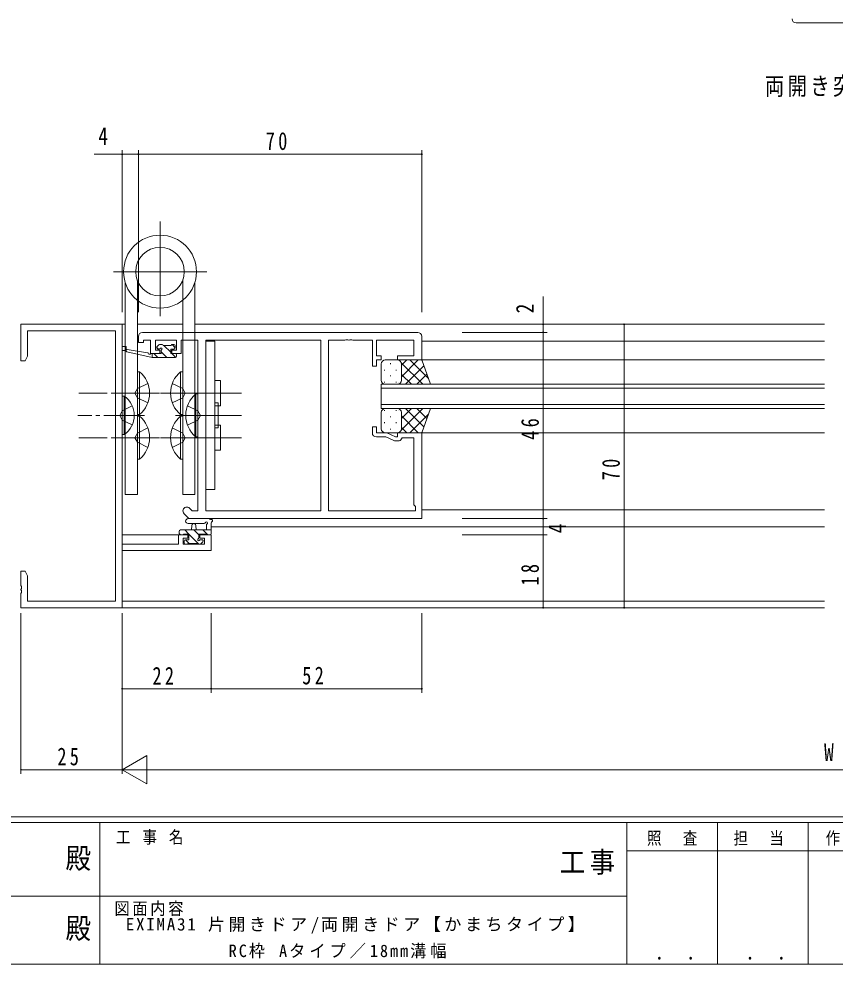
# Model space of a CAD drawing. Units: millimetres on the paper. Extents: x -398 to 398, y -282 to 282.
# Drawn here: x -28.1 to 173.6, y -282.1 to -48.6 of the extents above; entities that cross this region are included whole.
import ezdxf
from ezdxf.enums import TextEntityAlignment as Align

# ---------------------------------------------------------------- set-up
doc = ezdxf.new("R2010")
doc.units = ezdxf.units.MM
doc.linetypes.add('USER2', pattern=[13, 10, -1, 1, -1])
doc.linetypes.add('USER4', pattern=[4, 3, -1])
for name, color, linetype, lineweight in [('0-1_YKK_ZWAK', 7, 'Continuous', 18), ('0-3_YKK_11', 7, 'Continuous', 18), ('0-4_YKK_12', 2, 'Continuous', 18), ('0-5_YKK_13', 4, 'Continuous', 18), ('0-6_YKK_D', 6, 'Continuous', 18)]:
    doc.layers.add(name, color=color, linetype=linetype, lineweight=lineweight)
doc.layers.add('0-2_USER1', color=7, linetype='Continuous')
doc.styles.add('ＭＳ ゴシック', font='')
doc.styles.get('ＭＳ ゴシック').set_extended_font_data('MS Gothic')

msp = doc.modelspace()

# ---------------------------------------------------------------- linework, layer by layer
at = {"layer": '0-1_YKK_ZWAK'}
for p, q in [((376.929, -245.7), (-393.071, -245.7)), ((339.129, -247.1), (-393.071, -247.1)), ((-8.071, -247.1), (-8.071, -282.1)), ((122.129, -247.1), (122.129, -282.1)), ((144.529, -247.1), (144.529, -282.1)), ((166.929, -247.1), (166.929, -282.1)), ((190.313, -254.099), (122.129, -254.099)), ((-135.471, -265.299), (-6.671, -265.299)), ((-6.671, -265.299), (122.129, -265.299)), ((-393.071, -282.1), (339.129, -282.1))]:
    msp.add_line(p, q, dxfattribs=at)
at = {"layer": '0-3_YKK_11'}
for p, q in [((163.954, -49.647), (180.954, -49.647)), ((-27.546, -124.08), (-2.546, -124.08)), ((-27.546, -133.08), (-27.546, -124.08)), ((-25.916, -125.71), (-25.916, -131.988)), ((-4.176, -125.71), (-25.916, -125.71)), ((-4.176, -192.45), (-4.176, -125.71)), ((-2.546, -124.08), (-2.546, -129.58)), ((1.454, -127.08), (1.454, -128.58)), ((70.454, -126.08), (2.454, -126.08)), ((2.754, -128.01), (4.454, -128.01)), ((2.754, -128.58), (2.754, -128.01)), ((4.454, -128.01), (4.454, -131.28)), ((5.654, -128.01), (10.854, -128.01)), ((5.654, -130.48), (5.654, -128.01)), ((10.854, -128.01), (10.854, -130.48)), ((12.054, -128.01), (16.154, -128.01)), ((12.054, -131.28), (12.054, -128.01)), ((16.154, -128.01), (16.154, -170.15)), ((18.084, -128.01), (18.084, -170.15)), ((46.524, -128.01), (18.084, -128.01)), ((46.524, -170.15), (46.524, -128.01)), ((46.524, -170.15), (46.524, -128.01)), ((48.454, -128.01), (52.496, -128.01)), ((48.454, -170.15), (48.454, -128.01)), ((52.496, -128.01), (52.679, -127.89)), ((52.679, -127.89), (53.229, -127.89)), ((53.229, -127.89), (53.413, -128.01)), ((53.413, -128.01), (53.496, -128.01)), ((53.496, -128.01), (53.679, -127.89)), ((53.679, -127.89), (54.229, -127.89)), ((54.229, -127.89), (54.413, -128.01)), ((54.413, -128.01), (59.254, -128.01)), ((59.254, -128.01), (59.254, -134.38)), ((60.254, -128.01), (69.524, -128.01)), ((60.254, -131.88), (60.254, -128.01)), ((69.524, -128.01), (69.524, -131.88)), ((71.454, -132.88), (71.454, -127.08)), ((-2.546, -129.58), (-1.546, -129.58)), ((-2.546, -130.58), (-2.546, -178.35)), ((-1.546, -130.58), (-2.546, -130.58)), ((-1.546, -129.58), (-1.546, -130.58)), ((1.454, -128.58), (2.754, -128.58)), ((6.754, -130.48), (5.654, -130.48)), ((6.754, -131.28), (6.754, -130.48)), ((9.754, -130.48), (9.754, -131.28)), ((10.854, -130.48), (9.754, -130.48)), ((-25.916, -131.988), (-26.546, -133.08)), ((4.454, -131.28), (6.754, -131.28)), ((9.754, -131.28), (12.054, -131.28)), ((61.454, -131.88), (60.254, -131.88)), ((60.254, -132.88), (61.454, -132.88)), ((60.254, -134.38), (60.254, -132.88)), ((61.454, -132.88), (61.454, -131.88)), ((65.454, -131.88), (65.454, -132.88)), ((69.524, -131.88), (65.454, -131.88)), ((65.454, -132.88), (71.454, -132.88)), ((-26.546, -133.08), (-27.546, -133.08)), ((59.254, -134.38), (60.254, -134.38)), ((59.254, -149.38), (59.254, -150.88)), ((60.254, -149.38), (59.254, -149.38)), ((60.254, -150.88), (60.254, -149.38)), ((62.81, -150.88), (60.254, -150.88)), ((64.954, -151.88), (62.81, -150.88)), ((65.454, -150.88), (65.454, -151.88)), ((71.454, -150.88), (65.454, -150.88)), ((71.454, -172.08), (71.454, -150.88)), ((60.254, -151.88), (62.588, -151.88)), ((62.588, -151.88), (64.532, -152.786)), ((65.454, -151.88), (64.954, -151.88)), ((64.954, -152.88), (65.615, -152.88)), ((66.481, -152.38), (66.654, -152.08)), ((66.654, -152.08), (69.524, -152.08)), ((69.524, -152.08), (69.524, -168.65)), ((14.754, -170.15), (14.102, -169.497)), ((16.154, -170.15), (14.754, -170.15)), ((18.084, -170.15), (46.524, -170.15)), ((69.954, -170.15), (48.454, -170.15)), ((69.524, -168.65), (69.954, -169.08)), ((69.954, -169.08), (69.954, -170.15)), ((12.737, -170.862), (13.954, -172.08)), ((13.954, -172.08), (71.454, -172.08)), ((11.354, -176.08), (13.654, -176.08)), ((11.354, -178.35), (11.354, -176.08)), ((12.554, -176.88), (12.554, -178.35)), ((13.654, -176.88), (12.554, -176.88)), ((13.654, -176.08), (13.654, -176.88)), ((16.654, -176.08), (19.454, -176.08)), ((16.654, -176.88), (16.654, -176.08)), ((17.824, -176.88), (16.654, -176.88)), ((17.824, -178.35), (17.824, -176.88)), ((19.454, -176.08), (19.454, -179.98)), ((-2.546, -178.35), (11.354, -178.35)), ((12.554, -178.35), (17.824, -178.35)), ((-2.546, -179.98), (-2.546, -194.08)), ((19.454, -179.98), (-2.546, -179.98)), ((-27.546, -185.08), (-26.546, -185.08)), ((-27.546, -188.621), (-27.546, -185.08)), ((-26.546, -185.08), (-25.916, -186.171)), ((-25.916, -186.171), (-25.916, -192.45)), ((-27.426, -188.805), (-27.546, -188.621)), ((-27.426, -189.354), (-27.426, -188.805)), ((-27.546, -189.538), (-27.426, -189.354)), ((-27.546, -189.621), (-27.546, -189.538)), ((-27.426, -189.805), (-27.546, -189.621)), ((-27.546, -190.538), (-27.426, -190.354)), ((-27.546, -194.08), (-27.546, -190.538)), ((-27.426, -190.354), (-27.426, -189.805)), ((-25.916, -192.45), (-4.176, -192.45)), ((-2.546, -194.08), (-27.546, -194.08))]:
    msp.add_line(p, q, dxfattribs=at)
for centre, radius, start, end in [((163.954, -48.647), 1, 180.00001, 269.99999), ((2.454, -127.08), 1, 90.00001, 179.99999), ((70.454, -127.08), 1, 0.00001, 89.99999), ((60.254, -150.88), 1, 180.00001, 269.99999), ((64.954, -151.88), 1, 245.00003, 270.00001), ((65.615, -151.88), 1, 269.99997, 330), ((13.419, -170.18), 0.965, 44.99999, 225.00001)]:
    msp.add_arc(centre, radius, start, end, dxfattribs=at)
at = {"layer": '0-4_YKK_12'}
for p, q in [((-2.546, -124.08), (-2.546, -194.08)), ((-1.796, -124.08), (-2.546, -124.08)), ((12.404, -124.08), (1.204, -124.08)), ((170.954, -124.08), (15.404, -124.08)), ((170.954, -128.28), (71.454, -128.28)), ((71.454, -132.88), (170.954, -132.88)), ((61.454, -144.88), (61.454, -138.88)), ((61.454, -138.88), (170.954, -138.88)), ((170.954, -139.88), (61.454, -139.88)), ((61.454, -143.88), (170.954, -143.88)), ((170.954, -144.88), (61.454, -144.88)), ((71.454, -150.88), (170.954, -150.88)), ((170.954, -169.88), (71.454, -169.88)), ((170.954, -174.08), (19.454, -174.08)), ((11.854, -176.08), (-2.546, -176.08)), ((170.954, -192.45), (-2.546, -192.45)), ((170.954, -194.08), (-2.546, -194.08))]:
    msp.add_line(p, q, dxfattribs=at)
at = {"layer": '0-5_YKK_13'}
for p, q in [((6.804, -98.675), (6.804, -122.102)), ((18.408, -111.08), (-4.673, -111.08)), ((-1.796, -113.733), (-1.796, -166.08)), ((1.204, -118.125), (1.204, -113.234)), ((12.404, -118.125), (12.404, -113.234)), ((15.404, -113.733), (15.404, -166.08)), ((1.204, -166.08), (1.204, -118.125)), ((18.084, -128.28), (18.084, -164.88)), ((20.384, -128.28), (18.084, -128.28)), ((20.384, -164.88), (20.384, -128.28)), ((3.743, -131.099), (-1.296, -130.283)), ((5.976, -129.767), (6.389, -130.18)), ((6.542, -129.167), (6.042, -129.667)), ((6.254, -130.18), (6.593, -130.18)), ((7.354, -129.08), (6.754, -129.08)), ((7.054, -130.641), (7.054, -131.28)), ((9.554, -129.28), (7.554, -129.28)), ((7.734, -129.28), (9.454, -131)), ((9.454, -130.18), (10.254, -130.18)), ((9.454, -131.28), (9.454, -130.18)), ((10.254, -129.08), (9.754, -129.08)), ((9.779, -129.08), (10.554, -129.854)), ((10.554, -129.88), (10.554, -129.38)), ((4.856, -132.28), (-1.409, -130.872)), ((4.856, -131.28), (4.769, -131.265)), ((4.856, -132.28), (4.856, -131.28)), ((7.054, -131.28), (4.856, -131.28)), ((10.554, -132.28), (4.856, -132.28)), ((5.244, -131.28), (6.244, -132.28)), ((7.054, -130.845), (8.489, -132.28)), ((10.554, -131.28), (9.454, -131.28)), ((9.734, -131.28), (10.698, -132.243)), ((10.854, -131.98), (10.854, -131.58)), ((65.454, -132.88), (62.454, -132.88)), ((71.454, -132.88), (65.454, -132.88)), ((65.717, -132.88), (65.768, -132.93)), ((66.454, -134.208), (67.783, -132.88)), ((66.454, -137.037), (70.612, -132.88)), ((68.546, -132.88), (73.07, -137.404)), ((71.374, -132.88), (71.499, -133.004)), ((73.597, -138.88), (71.454, -132.88)), ((61.454, -137.88), (61.454, -133.88)), ((62.29, -135.498), (62.29, -135.298)), ((63.705, -133.883), (63.705, -133.683)), ((65.12, -135.498), (65.12, -135.298)), ((66.404, -133.566), (71.717, -138.88)), ((66.454, -137.88), (66.454, -133.88)), ((66.454, -133.88), (66.454, -137.88)), ((67.44, -138.88), (71.977, -134.343)), ((1.204, -135.78), (1.204, -146.38)), ((1.713, -135.78), (1.204, -135.78)), ((1.713, -135.78), (1.713, -146.38)), ((11.895, -135.78), (11.895, -146.38)), ((11.895, -135.78), (12.404, -135.78)), ((12.404, -135.78), (12.404, -146.38)), ((63.705, -136.913), (63.705, -136.713)), ((66.454, -136.445), (68.889, -138.88)), ((70.268, -138.88), (72.721, -136.427)), ((20.384, -137.98), (21.784, -137.98)), ((21.784, -137.98), (21.784, -144.18)), ((62.29, -138.466), (62.29, -138.328)), ((65.454, -138.88), (62.454, -138.88)), ((65.12, -138.48), (65.12, -138.328)), ((73.597, -138.88), (65.454, -138.88)), ((65.643, -138.462), (65.66, -138.48)), ((3.4, -141.08), (-4.577, -141.08)), ((-2.546, -151.33), (-2.546, -141.83)), ((-2.037, -141.83), (-2.546, -141.83)), ((-2.037, -151.33), (-2.037, -141.83)), ((10.209, -141.08), (18.186, -141.08)), ((15.645, -141.28), (15.645, -151.88)), ((15.645, -141.28), (16.154, -141.28)), ((16.154, -141.28), (16.154, -151.88)), ((20.384, -143.48), (21.184, -143.48)), ((20.384, -144.18), (21.784, -144.18)), ((1.713, -146.38), (1.204, -146.38)), ((1.204, -146.78), (1.204, -157.38)), ((1.713, -146.78), (1.204, -146.78)), ((1.713, -146.78), (1.713, -157.38)), ((11.895, -146.38), (12.404, -146.38)), ((11.895, -146.78), (11.895, -157.38)), ((11.895, -146.78), (12.404, -146.78)), ((12.404, -146.78), (12.404, -157.38)), ((61.454, -145.88), (61.454, -149.88)), ((62.29, -145.293), (62.29, -145.431)), ((65.454, -144.88), (62.454, -144.88)), ((63.705, -146.846), (63.705, -147.046)), ((65.12, -145.28), (65.12, -145.431)), ((73.597, -144.88), (65.454, -144.88)), ((65.643, -145.297), (65.66, -145.28)), ((66.404, -150.193), (71.717, -144.88)), ((66.454, -147.314), (68.889, -144.88)), ((66.454, -145.88), (66.454, -149.88)), ((66.454, -149.88), (66.454, -146.28)), ((66.454, -146.722), (70.612, -150.88)), ((67.44, -144.88), (71.977, -149.416)), ((68.546, -150.88), (73.07, -146.355)), ((70.268, -144.88), (72.721, -147.332)), ((73.597, -144.88), (71.454, -150.88)), ((20.384, -148.98), (21.784, -148.98)), ((21.784, -148.98), (21.784, -155.18)), ((62.29, -148.261), (62.29, -148.461)), ((65.12, -148.261), (65.12, -148.461)), ((-2.037, -151.33), (-2.546, -151.33)), ((65.454, -150.88), (62.454, -150.88)), ((63.705, -149.876), (63.705, -150.076)), ((71.454, -150.88), (65.454, -150.88)), ((65.717, -150.88), (65.768, -150.829)), ((66.454, -149.551), (67.783, -150.88)), ((71.374, -150.88), (71.499, -150.755)), ((3.4, -152.08), (-4.577, -152.08)), ((10.209, -152.08), (18.186, -152.08)), ((15.645, -151.88), (16.154, -151.88)), ((20.384, -155.18), (21.784, -155.18)), ((1.713, -157.38), (1.204, -157.38)), ((11.895, -157.38), (12.404, -157.38)), ((20.384, -164.88), (18.084, -164.88)), ((-1.796, -166.08), (1.204, -166.08)), ((13.73, -172.08), (18.892, -172.08)), ((19.458, -174.88), (11.858, -174.88)), ((12.923, -174.88), (13.923, -175.88)), ((13.73, -173.28), (17.691, -173.282)), ((14.558, -174.88), (14.66, -173.735)), ((15.168, -174.88), (16.358, -176.069)), ((15.758, -174.88), (15.656, -173.735)), ((17.413, -174.88), (18.613, -176.08)), ((18.258, -173.699), (18.258, -174.88)), ((19.458, -175.78), (19.458, -173.099)), ((11.558, -175.18), (11.558, -175.78)), ((11.558, -175.759), (11.878, -176.08)), ((11.858, -176.08), (12.458, -176.08)), ((12.658, -175.88), (13.958, -175.88)), ((13.958, -177.28), (13.058, -177.28)), ((13.078, -177.28), (13.978, -178.18)), ((13.958, -175.88), (13.958, -177.28)), ((13.958, -175.914), (16.423, -178.38)), ((16.358, -175.88), (18.358, -175.88)), ((16.358, -176.819), (16.358, -175.88)), ((17.158, -177.28), (16.819, -177.28)), ((18.558, -176.08), (19.158, -176.08)), ((12.758, -177.58), (12.758, -178.08)), ((13.058, -178.38), (13.558, -178.38)), ((13.758, -178.18), (15.858, -178.18)), ((16.058, -178.38), (16.658, -178.38)), ((16.87, -178.292), (17.37, -177.792))]:
    msp.add_line(p, q, dxfattribs=at)
at = {"layer": '0-5_YKK_13', "linetype": 'USER4'}
for p, q in [((1.199, -139.935), (0.59, -141.08)), ((3.772, -138.68), (1.199, -139.935)), ((9.836, -138.68), (12.409, -139.935)), ((12.409, -139.935), (13.018, -141.08)), ((1.199, -142.225), (0.59, -141.08)), ((3.772, -143.48), (1.199, -142.225)), ((9.836, -143.48), (12.409, -142.225)), ((12.409, -142.225), (13.018, -141.08)), ((-0.045, -144.23), (-2.516, -145.435)), ((13.586, -144.18), (16.159, -145.435)), ((-2.516, -145.435), (-3.125, -146.58)), ((-2.516, -147.725), (-3.125, -146.58)), ((16.159, -145.435), (16.768, -146.58)), ((16.159, -147.725), (16.768, -146.58)), ((-0.045, -148.93), (-2.516, -147.725)), ((13.586, -148.98), (16.159, -147.725)), ((1.199, -150.935), (0.59, -152.08)), ((3.772, -149.68), (1.199, -150.935)), ((9.836, -149.68), (12.409, -150.935)), ((12.409, -150.935), (13.018, -152.08)), ((1.199, -153.225), (0.59, -152.08)), ((3.772, -154.48), (1.199, -153.225)), ((9.836, -154.48), (12.409, -153.225)), ((12.409, -153.225), (13.018, -152.08))]:
    msp.add_line(p, q, dxfattribs=at)
at = {"layer": '0-5_YKK_13', "linetype": 'USER2'}
for p, q in [((6.704, -141.08), (-13.296, -141.08)), ((6.904, -141.08), (26.904, -141.08)), ((13.717, -141.08), (24.39, -141.08)), ((2.954, -146.58), (-13.476, -146.58)), ((10.654, -146.58), (26.904, -146.58)), ((13.717, -146.58), (24.39, -146.58)), ((6.704, -152.08), (-13.296, -152.08)), ((6.904, -152.08), (26.904, -152.08)), ((13.717, -152.08), (24.39, -152.08))]:
    msp.add_line(p, q, dxfattribs=at)
at = {"layer": '0-5_YKK_13'}
for points in [[(15.404, -166.08), (12.404, -166.08), (12.404, -118.125)], [(20.384, -149.68), (21.184, -149.68), (21.184, -143.48)]]:
    msp.add_lwpolyline(points, dxfattribs=at)
for radius in [9, 6]:
    msp.add_circle((6.804, -111.08), radius, dxfattribs=at)
for centre, radius, start, end in [((-1.344, -130.58), 0.3, 80.80246, 257.34138), ((6.254, -129.88), 0.3, 135, 270), ((6.754, -129.38), 0.3, 90, 135), ((6.593, -129.88), 0.3, 270, 326.94427), ((7.054, -130.18), 0.25, 303.05573, 146.94427), ((7.354, -130.641), 0.3, 123.05573, 180), ((7.354, -129.28), 0.2, 0, 90), ((9.754, -129.28), 0.2, 90, 180), ((10.254, -129.38), 0.3, 0, 90), ((10.254, -129.88), 0.3, 270, 0), ((3.696, -131.395), 0.3, 20.80246, 80.80246), ((4.256, -131.182), 0.3, 200.80246, 320.80246), ((4.721, -131.562), 0.3, 80.80246, 140.80246), ((10.554, -131.58), 0.3, 0, 90), ((10.554, -131.98), 0.3, 270, 0), ((62.454, -133.88), 1, 90, 180), ((65.454, -133.88), 1, 0, 90), ((65.454, -133.88), 1, 0, 89.9999), ((-2.679, -141.08), 6.884, 309.65098, 50.34902), ((16.288, -141.08), 6.884, 129.65098, 230.34902), ((62.454, -137.88), 1, 180, 270), ((65.454, -137.88), 1, 270, 0), ((-5.32, -146.58), 5.774, 304.65097, 55.34903), ((20.038, -146.58), 6.884, 129.65098, 230.34902), ((-2.679, -152.08), 6.884, 309.65098, 50.34902), ((16.288, -152.08), 6.884, 129.65098, 230.34902), ((62.454, -145.88), 1, 90, 180), ((65.454, -145.88), 1, 0, 90), ((62.454, -149.88), 1, 180, 270), ((65.454, -149.88), 1, 270, 0), ((65.454, -149.88), 1, 270.0001, 0), ((13.73, -172.68), 0.6, 89.95977, 269.95977), ((18.892, -172.38), 0.3, 40.52878, 90), ((19.348, -171.99), 0.3, 220.52878, 280.52878), ((19.458, -172.58), 0.3, 300, 100.52878), ((11.858, -175.18), 0.3, 90, 180), ((15.158, -173.78), 0.5, 5.09207, 174.90793), ((17.691, -172.982), 0.3, 269.95977, 340.81024), ((18.258, -173.18), 0.3, 300, 160.81024), ((18.558, -173.699), 0.3, 120, 180), ((19.758, -173.099), 0.3, 120, 180), ((11.858, -175.78), 0.3, 180, 270), ((12.458, -175.88), 0.2, 270, 0), ((13.058, -177.58), 0.3, 90, 180), ((16.358, -177.28), 0.25, 123.05573, 326.94427), ((16.058, -176.819), 0.3, 303.05573, 0), ((16.819, -177.58), 0.3, 90, 146.94427), ((17.158, -177.58), 0.3, 315, 90), ((18.558, -175.88), 0.2, 180, 270), ((19.158, -175.78), 0.3, 270, 0), ((13.058, -178.08), 0.3, 180, 270), ((13.558, -178.18), 0.2, 270, 0), ((16.058, -178.18), 0.2, 180, 270), ((16.658, -178.08), 0.3, 270, 315)]:
    msp.add_arc(centre, radius, start, end, dxfattribs=at)
at = {"layer": '0-6_YKK_D'}
for p, q in [((-2.546, -121.08), (-2.546, -81.08)), ((1.454, -121.08), (1.454, -81.08)), ((1.454, -121.08), (1.454, -81.08)), ((71.454, -121.08), (71.454, -81.08)), ((-2.546, -82.08), (-9.446, -82.08)), ((1.454, -82.08), (-2.546, -82.08)), ((1.454, -82.08), (71.454, -82.08)), ((101.454, -124.08), (101.454, -117.18)), ((81.454, -124.08), (102.454, -124.08)), ((81.454, -124.08), (122.454, -124.08)), ((101.454, -126.08), (101.454, -124.08)), ((121.454, -124.08), (121.454, -194.08)), ((81.454, -126.08), (102.454, -126.08)), ((81.454, -126.08), (102.454, -126.08)), ((101.454, -126.08), (101.454, -172.08)), ((81.454, -172.08), (102.454, -172.08)), ((81.454, -172.08), (102.454, -172.08)), ((101.454, -172.08), (101.454, -176.08)), ((81.454, -176.08), (102.454, -176.08)), ((81.454, -176.08), (102.454, -176.08)), ((101.454, -176.08), (101.454, -194.08)), ((-27.546, -195.45), (-27.546, -235.08)), ((-2.546, -195.45), (-2.546, -215.08)), ((-2.546, -195.45), (-2.546, -235.08)), ((-2.546, -195.45), (-2.546, -235.08)), ((19.454, -195.45), (19.454, -215.08)), ((19.454, -195.45), (19.454, -215.08)), ((71.454, -195.45), (71.454, -215.08)), ((81.454, -194.08), (102.454, -194.08)), ((81.454, -194.08), (122.454, -194.08)), ((19.454, -214.08), (-2.546, -214.08)), ((71.454, -214.08), (19.454, -214.08)), ((-2.546, -234.08), (3.517, -230.58)), ((3.517, -237.58), (3.517, -230.58)), ((-2.546, -234.08), (-27.546, -234.08)), ((-2.546, -234.08), (9.579, -234.08)), ((-2.546, -234.08), (3.517, -237.58)), ((4.454, -234.08), (340.454, -234.08))]:
    msp.add_line(p, q, dxfattribs=at)
for centre, start, end in [((-2.546, -82.08), 0, 180), ((-2.546, -82.08), 180, 0), ((1.454, -82.08), 0, 180), ((1.454, -82.08), 0, 180), ((1.454, -82.08), 180, 0), ((1.454, -82.08), 180, 0), ((71.454, -82.08), 0, 180), ((71.454, -82.08), 180, 0), ((101.454, -124.08), 90, 270), ((101.454, -126.08), 90, 270), ((101.454, -126.08), 90, 270), ((101.454, -124.08), 270, 90), ((101.454, -126.08), 270, 90), ((101.454, -126.08), 270, 90), ((121.454, -124.08), 90, 270), ((121.454, -124.08), 270, 90), ((101.454, -172.08), 90, 270), ((101.454, -172.08), 90, 270), ((101.454, -172.08), 270, 90), ((101.454, -172.08), 270, 90), ((101.454, -176.08), 90, 270), ((101.454, -176.08), 90, 270), ((101.454, -176.08), 270, 90), ((101.454, -176.08), 270, 90), ((101.454, -194.08), 90, 270), ((101.454, -194.08), 270, 90), ((121.454, -194.08), 90, 270), ((121.454, -194.08), 270, 90), ((-2.546, -214.08), 0, 180), ((-2.546, -214.08), 180, 0), ((19.454, -214.08), 0, 180), ((19.454, -214.08), 0, 180), ((19.454, -214.08), 180, 0), ((19.454, -214.08), 180, 0), ((71.454, -214.08), 0, 180), ((71.454, -214.08), 180, 0), ((-27.546, -234.08), 0, 180), ((-27.546, -234.08), 180, 0)]:
    msp.add_arc(centre, 0.106, start, end, dxfattribs=at)

# ---------------------------------------------------------------- texts
at = {"layer": '0-1_YKK_ZWAK', "style": 'ＭＳ ゴシック', "width": 0.9}
for p in [(-16.553, -260.056), (-16.553, -277.378)]:
    msp.add_text('殿', height=5.132, dxfattribs=at).set_placement(p, align=Align.BOTTOM_LEFT)
at = {"layer": '0-1_YKK_ZWAK', "attachment_point": 7, "style": 'ＭＳ ゴシック'}
for s, insert, char_height in [('\\T1.22;\\W0.85;工\\~事\\~名', (-4.059, -252.633), 3.079), ('\\T1.24;\\W0.85;照\\~\\~査', (127.118, -252.88), 3.079), ('\\T1.24;\\W0.85;担\\~\\~当', (148.484, -252.88), 3.079), ('\\T1.24;\\W0.85;作\\~\\~図', (171.249, -252.862), 3.079), ('\\T1.17;\\W0.9;工事', (105.561, -260.056), 5.132), ('\\T1.17;\\W0.9;図面内容', (-4.453, -270.248), 3.079), ('\\T1.24;\\W0.85;\\~．\\~．', (126.584, -281.046), 3.592), ('\\T1.24;\\W0.85;\\~．\\~．', (148.984, -281.046), 3.592)]:
    msp.add_mtext(s, dxfattribs=dict(at, insert=insert, char_height=char_height))
at = {"layer": '0-2_USER1', "attachment_point": 7, "style": 'ＭＳ ゴシック'}
for s, insert, char_height in [('\\T1.17;\\W0.8;両開き突き合せ框部', (156.215, -67.911), 4.399), ('\\T1.21;EXIMA31\\~片開きドア/両開きドア【かまちタイプ】', (-1.654, -274.549), 3.079), ('\\T1.25;\\W0.95;RC枠\\~Aタイプ／18mm溝幅', (23.766, -280.725), 3.079)]:
    msp.add_mtext(s, dxfattribs=dict(at, insert=insert, char_height=char_height))
at = {"layer": '0-6_YKK_D', "color": 7, "style": 'ＭＳ ゴシック', "width": 0.8}
for s, p in [('4', (-8.446, -81.08)), ('W', (170.854, -233.28))]:
    msp.add_text(s, height=4.399, dxfattribs=at).set_placement(p, align=Align.BOTTOM_LEFT)
for s, p in [('2', (100.454, -121.38)), ('4', (108.454, -175.68))]:
    msp.add_text(s, height=4.399, rotation=90, dxfattribs=at).set_placement(p, align=Align.BOTTOM_LEFT)
at = {"layer": '0-6_YKK_D', "color": 7, "char_height": 4.399, "attachment_point": 7, "style": 'ＭＳ ゴシック'}
for s, insert in [('\\T1.37;\\W0.75;70', (32.934, -81.08)), ('\\T1.37;\\W0.75;22', (4.934, -213.08)), ('\\T1.37;\\W0.75;52', (41.934, -213.08)), ('\\T1.37;\\W0.75;25', (-18.566, -233.08))]:
    msp.add_mtext(s, dxfattribs=dict(at, insert=insert))
at = {"layer": '0-6_YKK_D', "color": 7, "char_height": 4.399, "attachment_point": 7, "rotation": 90, "style": 'ＭＳ ゴシック'}
for s, insert in [('\\T1.37;\\W0.75;46', (100.454, -152.6)), ('\\T1.37;\\W0.75;70', (120.454, -162.6)), ('\\T1.37;\\W0.75;18', (100.454, -188.6))]:
    msp.add_mtext(s, dxfattribs=dict(at, insert=insert))

doc.saveas('drawing.dxf')
